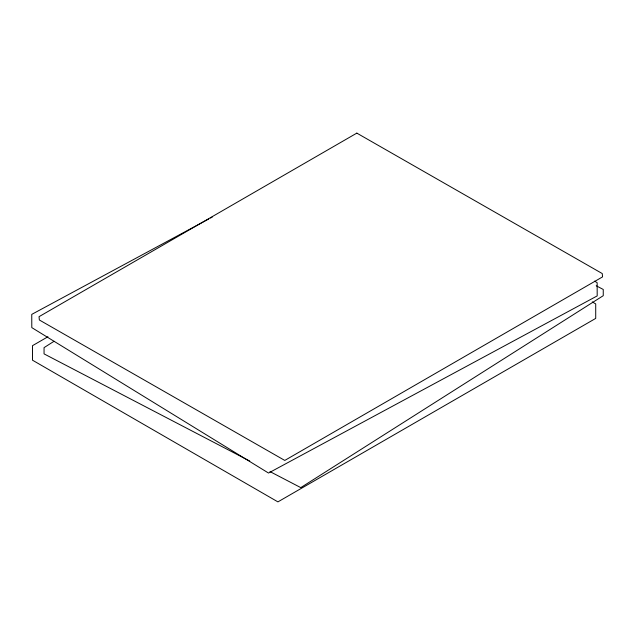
<?xml version="1.0" encoding="UTF-8"?>
<svg xmlns="http://www.w3.org/2000/svg" width="635" height="635" viewBox="0 0 635 635"><rect width="100%" height="100%" fill="white"/><g stroke="black" fill="none" stroke-linecap="round" stroke-linejoin="round"><path stroke-width="0.95" d="M54.078 341.265L44.053 347.631L44.053 353.878L249.777 461.073M47.942 336.756L32.488 345.678L32.488 360.188L277.916 501.88L595.717 318.405L595.717 303.903L592.28 301.919M208.732 218.996L31.75 314.381L31.798 327.612L268.51 473.043L597.194 295.91L597.146 282.678L594.622 281.122M210.479 218.059L212.225 217.114M596.217 285.782L603.25 289.449L603.25 295.696L300.776 487.617L270.002 471.599M356.822 133.12L39.037 316.674L39.354 319.992L284.774 460.431L602.567 276.876L602.25 273.558L356.822 133.12"/></g></svg>
